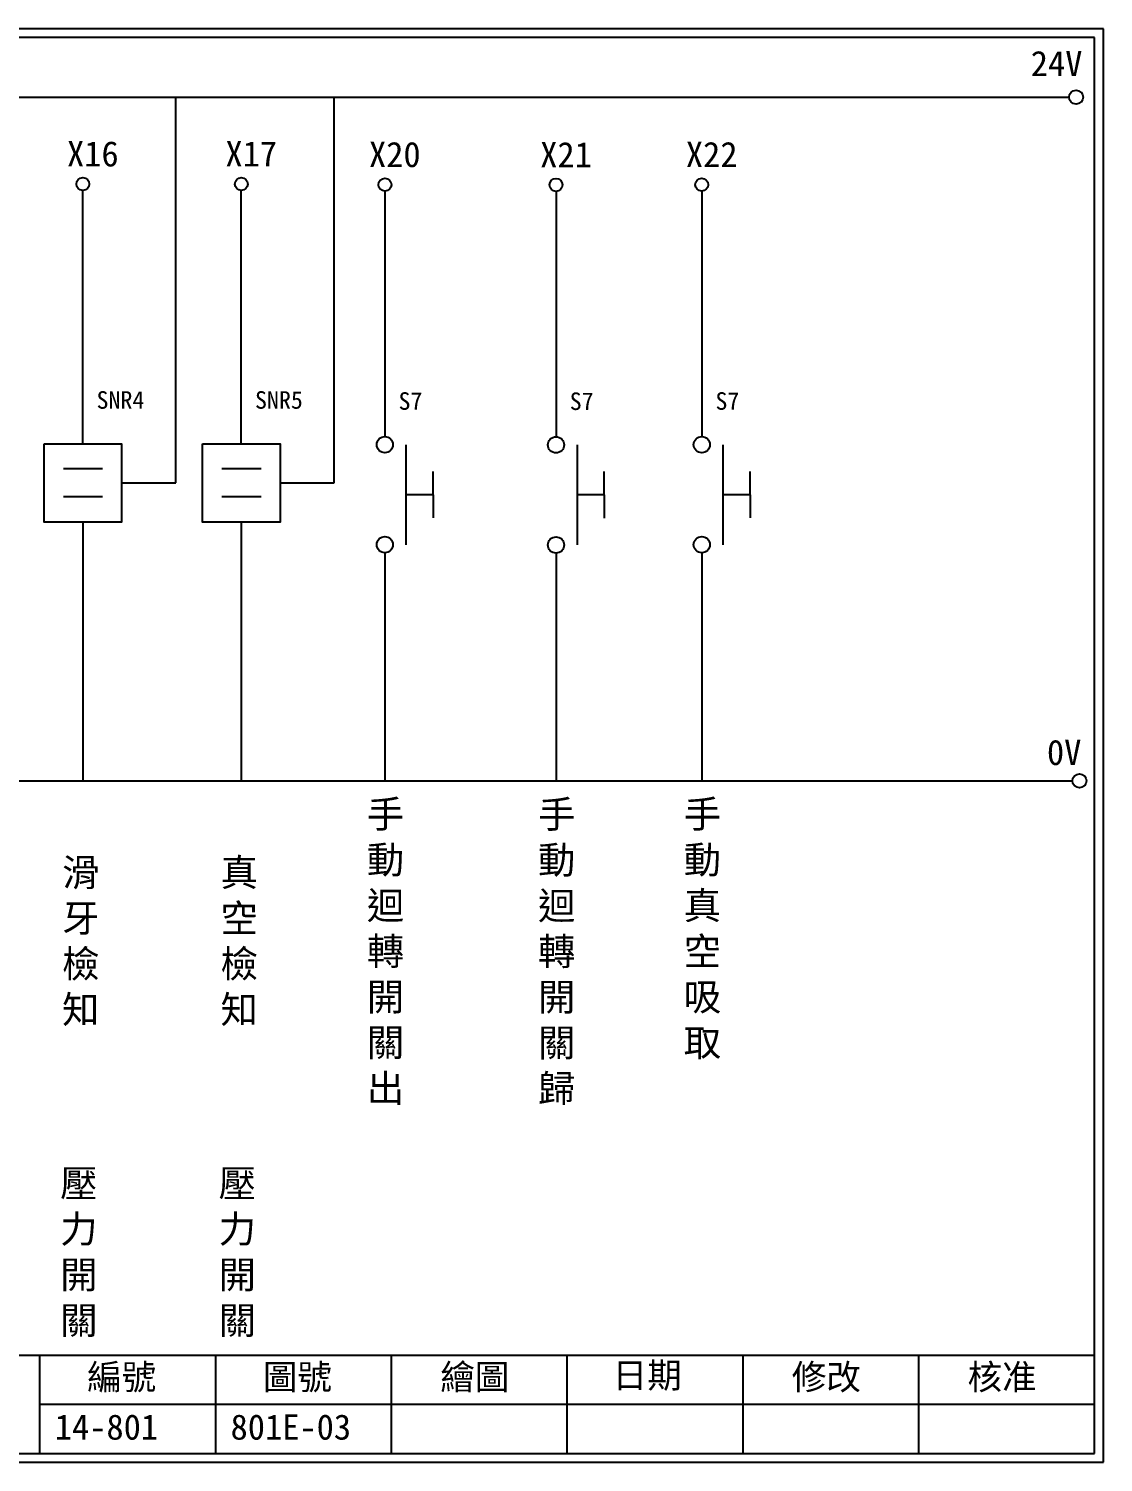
# Model space of a CAD drawing. Extents: x 275 to 562, y 265 to 469.
# Drawn here: x 409 to 561.9, y 264.9 to 468.9 of the extents above; entities that cross this region are included whole.
import ezdxf

# ---------------------------------------------------------------- set-up
doc = ezdxf.new("R2010")
doc.units = 0
doc.layers.get('0').update_dxf_attribs({"linetype": 'CONTINUOUS'})
doc.layers.add('圖框層', color=7, linetype='CONTINUOUS')
doc.layers.add('標尺寸層', color=3, linetype='CONTINUOUS')
doc.styles.add('CNS', font='romanc.shx', dxfattribs={"bigfont": 'chineset.shx'})
doc.styles.add('STSL', font='KAIU.TTF')

msp = doc.modelspace()

# ---------------------------------------------------------------- linework, layer by layer
for p, q in [((429.98, 404.29), (429.98, 459.2)), ((452.52, 404.29), (452.52, 459.2)), ((416.75, 409.87), (416.75, 445.89)), ((439.29, 409.87), (439.29, 445.89)), ((466.58, 402.61), (466.58, 405.92)), ((466.58, 402.61), (466.58, 405.92)), ((511.65, 402.61), (511.65, 405.92)), ((511.65, 402.61), (511.65, 405.92)), ((422.27, 404.29), (429.98, 404.29)), ((444.8, 404.29), (452.52, 404.29)), ((490.92, 402.58), (490.92, 405.89)), ((490.92, 402.58), (490.92, 405.89)), ((466.58, 402.61), (466.58, 399.3)), ((466.58, 402.61), (466.58, 399.3)), ((490.92, 402.58), (490.92, 399.27)), ((490.92, 402.58), (490.92, 399.27)), ((511.65, 402.61), (511.65, 399.3)), ((511.65, 402.61), (511.65, 399.3)), ((416.75, 398.71), (416.75, 361.94)), ((439.29, 398.71), (439.29, 361.94))]:
    msp.add_line(p, q)
for points in [[(411.24, 409.87), (422.27, 409.87), (422.27, 398.71), (411.24, 398.71)], [(433.78, 409.87), (444.8, 409.87), (444.8, 398.71), (433.78, 398.71)]]:
    msp.add_lwpolyline(points, close=True)
for centre in [(558.02, 459.17), (558.5, 361.9)]:
    msp.add_circle(centre, 1)
at = {"layer": '圖框層', "color": 7}
for p, q in [((561.9, 468.91), (274.9, 468.91)), ((560.65, 467.66), (276.15, 467.66)), ((560.65, 266.2), (560.65, 467.66)), ((561.9, 264.95), (561.9, 468.91)), ((276.15, 280.2), (560.65, 280.2)), ((410.65, 266.2), (410.65, 280.2)), ((435.65, 266.2), (435.65, 280.2)), ((460.65, 266.2), (460.65, 280.2)), ((485.65, 266.2), (485.65, 280.2)), ((510.65, 266.2), (510.65, 280.2)), ((535.65, 266.2), (535.65, 280.2)), ((410.65, 273.2), (560.65, 273.2)), ((276.15, 266.2), (560.65, 266.2)), ((274.9, 264.95), (561.9, 264.95))]:
    msp.add_line(p, q, dxfattribs=at)
at = {"layer": '標尺寸層', "color": 7}
for p, q in [((279.42, 459.17), (557.02, 459.17)), ((459.71, 445.8), (459.71, 410.88)), ((459.71, 445.8), (459.71, 410.88)), ((484.05, 445.77), (484.05, 410.85)), ((484.05, 445.77), (484.05, 410.85)), ((504.78, 445.8), (504.78, 410.88)), ((504.78, 445.8), (504.78, 410.88)), ((462.71, 409.73), (462.71, 395.5)), ((462.71, 409.73), (462.71, 395.5)), ((487.06, 409.7), (487.06, 395.46)), ((487.06, 409.7), (487.06, 395.46)), ((507.78, 409.73), (507.78, 395.5)), ((507.78, 409.73), (507.78, 395.5)), ((413.99, 406.32), (419.56, 406.32)), ((436.53, 406.32), (442.1, 406.32)), ((413.99, 402.35), (419.56, 402.35)), ((436.53, 402.35), (442.1, 402.35)), ((466.58, 402.61), (462.71, 402.61)), ((466.58, 402.61), (462.71, 402.61)), ((490.92, 402.58), (487.06, 402.58)), ((490.92, 402.58), (487.06, 402.58)), ((511.65, 402.61), (507.78, 402.61)), ((511.65, 402.61), (507.78, 402.61)), ((459.71, 394.35), (459.71, 361.85)), ((459.71, 394.35), (459.71, 361.85)), ((484.05, 394.31), (484.05, 361.81)), ((484.05, 394.31), (484.05, 361.81)), ((504.78, 394.35), (504.78, 361.85)), ((504.78, 394.35), (504.78, 361.85)), ((279.63, 361.9), (557.5, 361.9))]:
    msp.add_line(p, q, dxfattribs=at)
for centre, radius in [((416.75, 446.81), 0.92), ((439.29, 446.81), 0.92), ((459.71, 446.72), 0.92), ((459.71, 446.72), 0.92), ((484.05, 446.69), 0.92), ((484.05, 446.69), 0.92), ((504.78, 446.72), 0.92), ((504.78, 446.72), 0.92), ((459.71, 409.73), 1.15), ((459.71, 409.73), 1.15), ((484.05, 409.7), 1.15), ((484.05, 409.7), 1.15), ((504.78, 409.73), 1.15), ((504.78, 409.73), 1.15), ((459.71, 395.5), 1.15), ((459.71, 395.5), 1.15), ((484.05, 395.46), 1.15), ((484.05, 395.46), 1.15), ((504.78, 395.5), 1.15), ((504.78, 395.5), 1.15)]:
    msp.add_circle(centre, radius, dxfattribs=at)

# ---------------------------------------------------------------- texts
at = {"layer": '圖框層', "color": 4, "style": 'STSL'}
for s, height, p in [('24V', 3.6, (551.58, 462.16)), ('X16', 3.6, (414.5, 449.31)), ('X17', 3.6, (437.03, 449.31)), ('X20', 3.6, (457.45, 449.22)), ('X20', 3.6, (457.45, 449.22)), ('X22', 3.6, (502.52, 449.22)), ('X21', 3.6, (481.8, 449.19)), ('SNR4', 2.5, (418.7, 414.84)), ('SNR5', 2.5, (441.24, 414.84)), ('S7', 2.5, (461.65, 414.69)), ('S7', 2.5, (461.65, 414.69)), ('S7', 2.5, (486, 414.66)), ('S7', 2.5, (486, 414.66)), ('S7', 2.5, (506.73, 414.69)), ('S7', 2.5, (506.73, 414.69)), ('0V', 3.6, (553.88, 364.15)), ('繪圖', 3.6, (467.59, 275.29)), ('日期', 3.6, (492.12, 275.53)), ('編號', 3.6, (417.36, 275.28)), ('圖號', 3.6, (442.36, 275.28)), ('修改', 3.6, (517.59, 275.29)), ('核准', 3.6, (542.59, 275.29)), ('14-801', 3.6, (412.76, 268.17)), ('801E-03', 3.6, (437.76, 268.17))]:
    msp.add_text(s, height=height, dxfattribs=at).set_placement(p)
at = {"layer": '標尺寸層', "color": 7, "char_height": 3.9, "width": 4.9608, "style": 'CNS'}
for s, insert, attachment_point in [('{\\fDFKai-SB|b0|i0|c136|p65;手動迴轉開關\\P出}', (457.14, 359.12), 1), ('{\\fDFKai-SB|b0|i0|c136|p65;手動迴轉開關\\P出}', (457.14, 359.12), 1), ('{\\fDFKai-SB|b0|i0|c136|p65;手動迴轉開關\\P歸}', (481.49, 359.09), 1), ('{\\fDFKai-SB|b0|i0|c136|p65;手動迴轉開關}', (481.49, 359.09), 1), ('{\\fDFKai-SB|b0|i0|c136|p65;手動真空吸取}', (502.21, 359.12), 1), ('{\\fDFKai-SB|b0|i0|c136|p65;滑牙檢知}', (416.45, 338.92), 5), ('{\\fDFKai-SB|b0|i0|c136|p65;真空檢知}', (438.99, 338.92), 5), ('{\\fDFKai-SB|b0|i0|c136|p65;壓力開關}', (416.18, 294.67), 5), ('{\\fDFKai-SB|b0|i0|c136|p65;壓力開關}', (438.72, 294.67), 5)]:
    msp.add_mtext(s, dxfattribs=dict(at, insert=insert, attachment_point=attachment_point))

doc.saveas('drawing.dxf')
